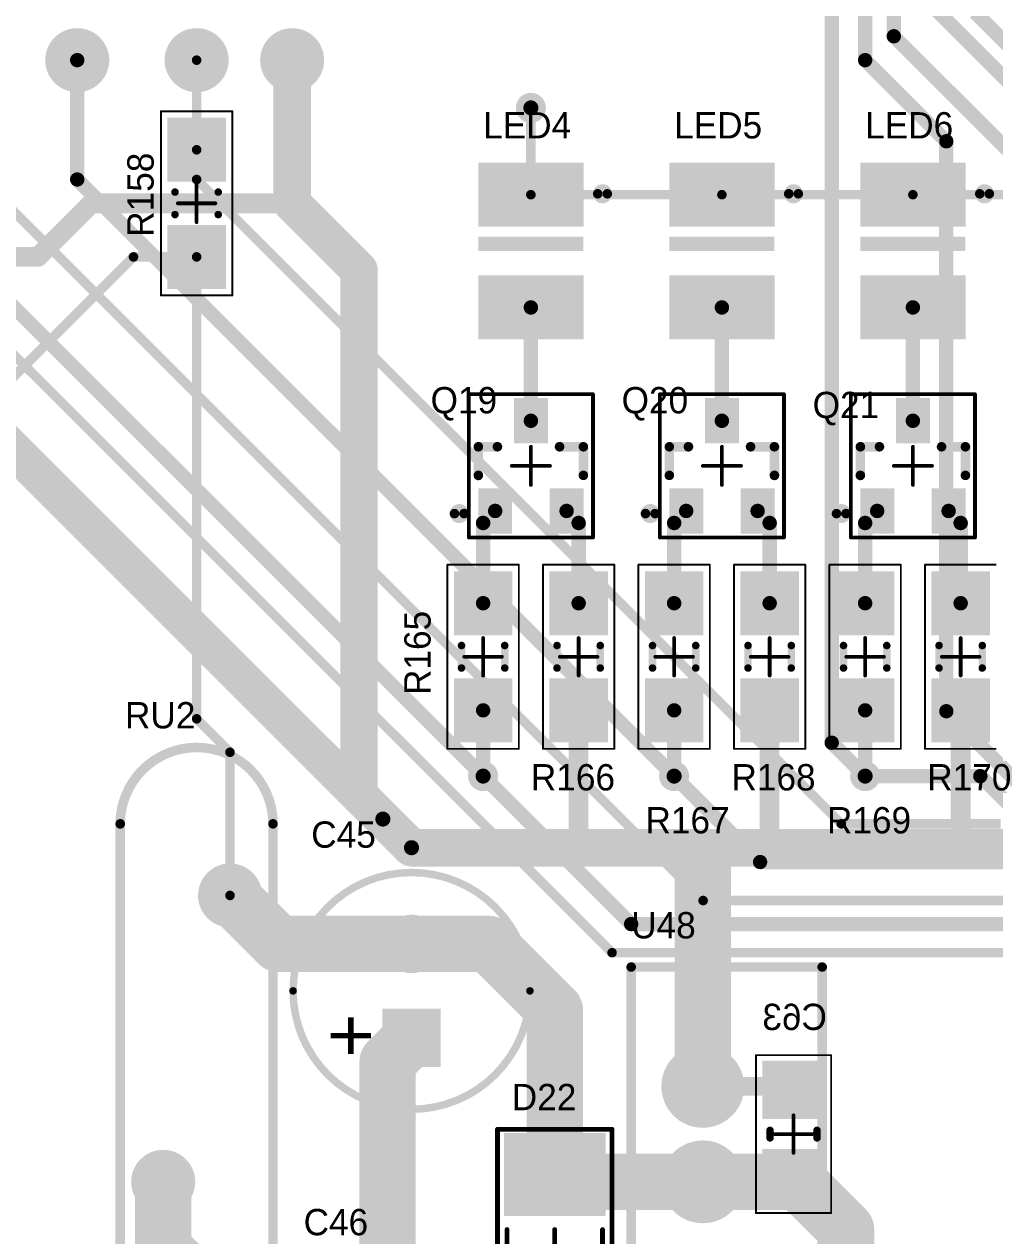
# Model space of a CAD drawing. Header units: millimetres. Extents: x 37 to 246, y 26 to 184.
# Drawn here: x 169.41 to 195.22, y 53.17 to 85.41 of the extents above; entities that cross this region are included whole.
import ezdxf

# ---------------------------------------------------------------- set-up
doc = ezdxf.new("R2010")
doc.units = ezdxf.units.MM
for name, color, linetype in [('BottomLayer', 5, 'Continuous'), ('BottomOverlay', 54, 'Continuous'), ('BottomPaste', 16, 'Continuous'), ('BottomSolder', 6, 'Continuous'), ('Mechanical15', 56, 'Continuous'), ('MultiLayer', 9, 'Continuous'), ('PadHoleLayer', 156, 'Continuous'), ('TopLayer', 1, 'Continuous'), ('TopOverlay', 2, 'Continuous'), ('TopPaste', 8, 'Continuous'), ('TopSolder', 216, 'Continuous'), ('ViaHoleLayer', 16, 'Continuous')]:
    doc.layers.add(name, color=color, linetype=linetype)

msp = doc.modelspace()

# ---------------------------------------------------------------- linework, layer by layer
at = {"layer": 'BottomLayer'}
for points, const_width in [([(192.532, 85.09), (192.532, 108.458)], 0.381), ([(191.77, 84.455), (191.77, 100.965)], 0.381), ([(190.881, 66.294), (190.881, 98.044)], 0.381), ([(193.675, 85.779), (198.12, 81.334)], 0.381), ([(194.691, 85.725), (199.39, 81.026)], 0.381), ([(192.532, 85.09), (196.85, 80.772)], 0.381), ([(170.815, 81.28), (170.815, 84.455)], 0.381), ([(173.99, 81.28), (173.99, 84.455)], 0.254), ([(191.77, 84.455), (193.929, 82.296)], 0.381), ([(167.132, 82.423), (187.461, 62.094)], 0.254), ([(193.929, 67.131), (193.929, 82.296)], 0.381), ([(165.481, 81.534), (181.61, 65.405)], 0.381), ([(170.815, 81.28), (186.69, 65.405)], 0.381), ([(173.99, 81.28), (191.135, 64.135)], 0.254), ([(165.735, 80.01), (185.039, 60.706)], 0.254), ([(165.735, 77.47), (178.943, 64.262)], 1), ([(193.929, 67.131), (196.697, 64.363)], 0.381), ([(190.881, 66.294), (191.77, 65.405)], 0.381), ([(181.61, 65.405), (185.547, 61.468)], 0.381), ([(186.69, 65.405), (188.976, 63.119)], 0.381), ([(191.77, 65.405), (194.833, 65.405)], 0.381), ([(194.833, 65.405), (196.456, 63.782)], 0.381), ([(178.943, 64.262), (179.705, 63.5)], 1), ([(191.135, 64.135), (195.372, 64.135)], 0.254), ([(188.976, 63.119), (195.656, 63.119)], 0.381), ([(187.461, 62.094), (205.562, 62.094)], 0.254), ([(185.547, 61.468), (205.456, 61.468)], 0.381), ([(185.039, 60.706), (205.486, 60.706)], 0.254), ([(187.452, 57.15), (189.77, 57.15)], 0.5), ([(189.77, 57.15), (189.865, 57.055)], 0.5), ([(187.452, 54.61), (189.77, 54.61)], 0.5), ([(189.77, 54.61), (189.865, 54.705)], 0.5)]:
    msp.add_lwpolyline(points, dxfattribs=dict(at, const_width=const_width))
for points, const_width in [([(170.44, 84.455, 1), (171.19, 84.455, 1)], 0.75), ([(173.615, 84.455, 1), (174.365, 84.455, 1)], 0.75), ([(176.155, 84.455, 1), (176.905, 84.455, 1)], 0.75), ([(192.437, 85.09, 1), (192.627, 85.09, 1)], 0.191), ([(192.437, 85.09, 1), (192.627, 85.09, 1)], 0.191), ([(170.72, 84.455, 1), (170.91, 84.455, 1)], 0.191), ([(173.927, 84.455, 1), (174.054, 84.455, 1)], 0.127), ([(191.675, 84.455, 1), (191.865, 84.455, 1)], 0.191), ([(191.675, 84.455, 1), (191.865, 84.455, 1)], 0.191), ([(182.68, 83.185, 1), (183.08, 83.185, 1)], 0.4), ([(193.834, 82.296, 1), (194.024, 82.296, 1)], 0.191), ([(193.834, 82.296, 1), (194.024, 82.296, 1)], 0.191), ([(170.72, 81.28, 1), (170.91, 81.28, 1)], 0.191), ([(170.72, 81.28, 1), (170.91, 81.28, 1)], 0.191), ([(173.927, 81.28, 1), (174.054, 81.28, 1)], 0.127), ([(173.927, 81.28, 1), (174.054, 81.28, 1)], 0.127), ([(193.834, 67.131, 1), (194.024, 67.131, 1)], 0.191), ([(193.834, 67.131, 1), (194.024, 67.131, 1)], 0.191), ([(190.786, 66.294, 1), (190.976, 66.294, 1)], 0.191), ([(190.786, 66.294, 1), (190.976, 66.294, 1)], 0.191), ([(181.41, 65.405, 1), (181.81, 65.405, 1)], 0.4), ([(186.49, 65.405, 1), (186.89, 65.405, 1)], 0.4), ([(191.57, 65.405, 1), (191.97, 65.405, 1)], 0.4), ([(181.515, 65.405, 1), (181.705, 65.405, 1)], 0.191), ([(181.515, 65.405, 1), (181.705, 65.405, 1)], 0.191), ([(186.595, 65.405, 1), (186.785, 65.405, 1)], 0.191), ([(186.595, 65.405, 1), (186.785, 65.405, 1)], 0.191), ([(191.675, 65.405, 1), (191.865, 65.405, 1)], 0.191), ([(191.675, 65.405, 1), (191.865, 65.405, 1)], 0.191), ([(194.738, 65.405, 1), (194.929, 65.405, 1)], 0.191), ([(194.738, 65.405, 1), (194.929, 65.405, 1)], 0.191), ([(178.693, 64.262, 1), (179.193, 64.262, 1)], 0.5), ([(178.693, 64.262, 1), (179.193, 64.262, 1)], 0.5), ([(178.743, 64.262, 1), (179.143, 64.262, 1)], 0.4), ([(191.071, 64.135, 1), (191.198, 64.135, 1)], 0.127), ([(191.071, 64.135, 1), (191.198, 64.135, 1)], 0.127), ([(179.455, 63.5, 1), (179.955, 63.5, 1)], 0.5), ([(179.505, 63.5, 1), (179.905, 63.5, 1)], 0.4), ([(188.881, 63.119, 1), (189.071, 63.119, 1)], 0.191), ([(188.881, 63.119, 1), (189.071, 63.119, 1)], 0.191), ([(174.504, 62.23, 1), (175.254, 62.23, 1)], 0.75), ([(187.398, 62.094, 1), (187.525, 62.094, 1)], 0.127), ([(187.398, 62.094, 1), (187.525, 62.094, 1)], 0.127), ([(179.367, 60.94, 1), (180.043, 60.94, 1)], 0.675), ([(185.452, 61.468, 1), (185.642, 61.468, 1)], 0.191), ([(185.452, 61.468, 1), (185.642, 61.468, 1)], 0.191), ([(184.976, 60.706, 1), (185.102, 60.706, 1)], 0.127), ([(184.976, 60.706, 1), (185.102, 60.706, 1)], 0.127), ([(186.952, 57.15, 1), (187.952, 57.15, 1)], 1), ([(187.327, 57.15, 1), (187.577, 57.15, 1)], 0.25), ([(189.645, 57.15, 1), (189.895, 57.15, 1)], 0.25), ([(189.645, 57.15, 1), (189.895, 57.15, 1)], 0.25), ([(189.74, 57.055, 1), (189.99, 57.055, 1)], 0.25), ([(186.952, 54.61, 1), (187.952, 54.61, 1)], 1), ([(172.726, 54.61, 1), (173.476, 54.61, 1)], 0.75), ([(187.327, 54.61, 1), (187.577, 54.61, 1)], 0.25), ([(189.645, 54.61, 1), (189.895, 54.61, 1)], 0.25), ([(189.645, 54.61, 1), (189.895, 54.61, 1)], 0.25), ([(189.74, 54.705, 1), (189.99, 54.705, 1)], 0.25)]:
    msp.add_lwpolyline(points, format="xyb", close=True, dxfattribs=dict(at, const_width=const_width))
for points in [[(180.38, 57.765), (180.38, 59.115), (179.03, 57.765), (179.03, 59.115)], [(189.14, 56.38), (190.59, 56.38), (189.14, 57.73), (190.59, 57.73)], [(189.14, 54.03), (190.59, 54.03), (189.14, 55.38), (190.59, 55.38)]]:
    msp.add_solid(points, dxfattribs=at)
at = {"layer": 'BottomOverlay', "const_width": 0.2}
for points in [[(189.24, 55.78), (189.24, 55.98)], [(190.49, 55.78), (190.49, 55.98)]]:
    msp.add_lwpolyline(points, dxfattribs=at)
at = {"layer": 'BottomOverlay', "const_width": 0.1}
for points in [[(189.19, 55.98, 1), (189.29, 55.98, 1)], [(189.19, 55.78, 1), (189.29, 55.78, 1)], [(190.44, 55.98, 1), (190.54, 55.98, 1)], [(190.44, 55.78, 1), (190.54, 55.78, 1)]]:
    msp.add_lwpolyline(points, format="xyb", close=True, dxfattribs=at)
at = {"layer": 'BottomPaste'}
for points in [[(189.14, 56.38), (190.59, 56.38), (189.14, 57.73), (190.59, 57.73)], [(189.14, 54.03), (190.59, 54.03), (189.14, 55.38), (190.59, 55.38)]]:
    msp.add_solid(points, dxfattribs=at)
at = {"layer": 'BottomSolder'}
for points, const_width in [([(170.389, 84.455, 1), (171.241, 84.455, 1)], 0.852), ([(173.564, 84.455, 1), (174.416, 84.455, 1)], 0.852), ([(176.104, 84.455, 1), (176.956, 84.455, 1)], 0.852), ([(174.453, 62.23, 1), (175.305, 62.23, 1)], 0.852), ([(179.317, 60.94, 1), (180.093, 60.94, 1)], 0.777), ([(186.901, 57.15, 1), (188.003, 57.15, 1)], 1.102), ([(172.675, 54.61, 1), (173.527, 54.61, 1)], 0.852), ([(186.901, 54.61, 1), (188.003, 54.61, 1)], 1.102)]:
    msp.add_lwpolyline(points, format="xyb", close=True, dxfattribs=dict(at, const_width=const_width))
for points in [[(180.482, 57.663), (180.482, 59.217), (178.928, 57.663), (178.928, 59.217)], [(189.038, 56.278), (190.692, 56.278), (189.038, 57.832), (190.692, 57.832)], [(189.038, 53.928), (190.692, 53.928), (189.038, 55.482), (190.692, 55.482)]]:
    msp.add_solid(points, dxfattribs=at)
at = {"layer": 'Mechanical15'}
for points, const_width in [([(173.04, 83.095), (174.94, 83.095)], 0.05), ([(173.04, 78.195), (173.04, 83.095)], 0.05), ([(174.94, 78.195), (174.94, 83.095)], 0.05), ([(173.99, 80.145), (173.99, 81.145)], 0.1), ([(173.49, 80.645), (174.49, 80.645)], 0.1), ([(173.04, 78.195), (174.94, 78.195)], 0.05), ([(181.229, 75.565), (184.531, 75.565)], 0.1), ([(181.229, 71.755), (181.229, 75.565)], 0.1), ([(184.531, 71.755), (184.531, 75.565)], 0.1), ([(186.309, 75.565), (189.611, 75.565)], 0.1), ([(186.309, 71.755), (186.309, 75.565)], 0.1), ([(189.611, 71.755), (189.611, 75.565)], 0.1), ([(191.389, 75.565), (194.691, 75.565)], 0.1), ([(191.389, 71.755), (191.389, 75.565)], 0.1), ([(194.691, 71.755), (194.691, 75.565)], 0.1), ([(182.88, 73.152), (182.88, 74.168)], 0.1), ([(187.96, 73.152), (187.96, 74.168)], 0.1), ([(193.04, 73.152), (193.04, 74.168)], 0.1), ([(182.372, 73.66), (183.388, 73.66)], 0.1), ([(187.452, 73.66), (188.468, 73.66)], 0.1), ([(192.532, 73.66), (193.548, 73.66)], 0.1), ([(181.229, 71.755), (184.531, 71.755)], 0.1), ([(186.309, 71.755), (189.611, 71.755)], 0.1), ([(191.389, 71.755), (194.691, 71.755)], 0.1), ([(180.66, 66.13), (180.66, 71.03)], 0.05), ([(180.66, 71.03), (182.56, 71.03)], 0.05), ([(182.56, 66.13), (182.56, 71.03)], 0.05), ([(183.2, 66.13), (183.2, 71.03)], 0.05), ([(183.2, 71.03), (185.1, 71.03)], 0.05), ([(185.1, 66.13), (185.1, 71.03)], 0.05), ([(185.74, 66.13), (185.74, 71.03)], 0.05), ([(185.74, 71.03), (187.64, 71.03)], 0.05), ([(187.64, 66.13), (187.64, 71.03)], 0.05), ([(188.28, 66.13), (188.28, 71.03)], 0.05), ([(188.28, 71.03), (190.18, 71.03)], 0.05), ([(190.18, 66.13), (190.18, 71.03)], 0.05), ([(190.82, 66.13), (190.82, 71.03)], 0.05), ([(190.82, 71.03), (192.72, 71.03)], 0.05), ([(192.72, 66.13), (192.72, 71.03)], 0.05), ([(193.36, 66.13), (193.36, 71.03)], 0.05), ([(193.36, 71.03), (195.26, 71.03)], 0.05), ([(181.61, 68.08), (181.61, 69.08)], 0.1), ([(184.15, 68.08), (184.15, 69.08)], 0.1), ([(186.69, 68.08), (186.69, 69.08)], 0.1), ([(189.23, 68.08), (189.23, 69.08)], 0.1), ([(191.77, 68.08), (191.77, 69.08)], 0.1), ([(194.31, 68.08), (194.31, 69.08)], 0.1), ([(181.11, 68.58), (182.11, 68.58)], 0.1), ([(183.65, 68.58), (184.65, 68.58)], 0.1), ([(186.19, 68.58), (187.19, 68.58)], 0.1), ([(188.73, 68.58), (189.73, 68.58)], 0.1), ([(191.27, 68.58), (192.27, 68.58)], 0.1), ([(193.81, 68.58), (194.81, 68.58)], 0.1), ([(180.66, 66.13), (182.56, 66.13)], 0.05), ([(183.2, 66.13), (185.1, 66.13)], 0.05), ([(185.74, 66.13), (187.64, 66.13)], 0.05), ([(188.28, 66.13), (190.18, 66.13)], 0.05), ([(190.82, 66.13), (192.72, 66.13)], 0.05), ([(193.36, 66.13), (195.26, 66.13)], 0.05), ([(188.865, 57.98), (190.865, 57.98)], 0.05), ([(188.865, 53.78), (188.865, 57.98)], 0.05), ([(190.865, 53.78), (190.865, 57.98)], 0.05), ([(189.865, 55.38), (189.865, 56.38)], 0.1), ([(181.991, 56.007), (185.039, 56.007)], 0.127), ([(181.991, 49.403), (181.991, 56.007)], 0.127), ([(185.039, 49.403), (185.039, 56.007)], 0.127), ([(189.365, 55.88), (190.365, 55.88)], 0.1), ([(188.865, 53.78), (190.865, 53.78)], 0.05), ([(183.515, 52.07), (183.515, 53.34)], 0.127)]:
    msp.add_lwpolyline(points, dxfattribs=dict(at, const_width=const_width))
for points, const_width in [([(173.028, 83.095, 1), (173.052, 83.095, 1)], 0.025), ([(173.028, 83.095, 1), (173.052, 83.095, 1)], 0.025), ([(174.928, 83.095, 1), (174.952, 83.095, 1)], 0.025), ([(174.928, 83.095, 1), (174.952, 83.095, 1)], 0.025), ([(173.965, 81.145, 1), (174.015, 81.145, 1)], 0.05), ([(173.465, 80.645, 1), (173.515, 80.645, 1)], 0.05), ([(174.465, 80.645, 1), (174.515, 80.645, 1)], 0.05), ([(173.965, 80.145, 1), (174.015, 80.145, 1)], 0.05), ([(173.028, 78.195, 1), (173.052, 78.195, 1)], 0.025), ([(173.028, 78.195, 1), (173.052, 78.195, 1)], 0.025), ([(174.928, 78.195, 1), (174.952, 78.195, 1)], 0.025), ([(174.928, 78.195, 1), (174.952, 78.195, 1)], 0.025), ([(181.204, 75.565, 1), (181.254, 75.565, 1)], 0.05), ([(181.204, 75.565, 1), (181.254, 75.565, 1)], 0.05), ([(184.506, 75.565, 1), (184.556, 75.565, 1)], 0.05), ([(184.506, 75.565, 1), (184.556, 75.565, 1)], 0.05), ([(186.284, 75.565, 1), (186.334, 75.565, 1)], 0.05), ([(186.284, 75.565, 1), (186.334, 75.565, 1)], 0.05), ([(189.586, 75.565, 1), (189.636, 75.565, 1)], 0.05), ([(189.586, 75.565, 1), (189.636, 75.565, 1)], 0.05), ([(191.364, 75.565, 1), (191.414, 75.565, 1)], 0.05), ([(191.364, 75.565, 1), (191.414, 75.565, 1)], 0.05), ([(194.666, 75.565, 1), (194.716, 75.565, 1)], 0.05), ([(194.666, 75.565, 1), (194.716, 75.565, 1)], 0.05), ([(182.855, 74.168, 1), (182.905, 74.168, 1)], 0.05), ([(187.935, 74.168, 1), (187.985, 74.168, 1)], 0.05), ([(193.015, 74.168, 1), (193.065, 74.168, 1)], 0.05), ([(182.347, 73.66, 1), (182.397, 73.66, 1)], 0.05), ([(183.363, 73.66, 1), (183.413, 73.66, 1)], 0.05), ([(187.427, 73.66, 1), (187.477, 73.66, 1)], 0.05), ([(188.443, 73.66, 1), (188.493, 73.66, 1)], 0.05), ([(192.507, 73.66, 1), (192.557, 73.66, 1)], 0.05), ([(193.523, 73.66, 1), (193.573, 73.66, 1)], 0.05), ([(182.855, 73.152, 1), (182.905, 73.152, 1)], 0.05), ([(187.935, 73.152, 1), (187.985, 73.152, 1)], 0.05), ([(193.015, 73.152, 1), (193.065, 73.152, 1)], 0.05), ([(181.204, 71.755, 1), (181.254, 71.755, 1)], 0.05), ([(181.204, 71.755, 1), (181.254, 71.755, 1)], 0.05), ([(184.506, 71.755, 1), (184.556, 71.755, 1)], 0.05), ([(184.506, 71.755, 1), (184.556, 71.755, 1)], 0.05), ([(186.284, 71.755, 1), (186.334, 71.755, 1)], 0.05), ([(186.284, 71.755, 1), (186.334, 71.755, 1)], 0.05), ([(189.586, 71.755, 1), (189.636, 71.755, 1)], 0.05), ([(189.586, 71.755, 1), (189.636, 71.755, 1)], 0.05), ([(191.364, 71.755, 1), (191.414, 71.755, 1)], 0.05), ([(191.364, 71.755, 1), (191.414, 71.755, 1)], 0.05), ([(194.666, 71.755, 1), (194.716, 71.755, 1)], 0.05), ([(194.666, 71.755, 1), (194.716, 71.755, 1)], 0.05), ([(180.648, 71.03, 1), (180.672, 71.03, 1)], 0.025), ([(180.648, 71.03, 1), (180.672, 71.03, 1)], 0.025), ([(182.548, 71.03, 1), (182.572, 71.03, 1)], 0.025), ([(182.548, 71.03, 1), (182.572, 71.03, 1)], 0.025), ([(183.188, 71.03, 1), (183.212, 71.03, 1)], 0.025), ([(183.188, 71.03, 1), (183.212, 71.03, 1)], 0.025), ([(185.088, 71.03, 1), (185.112, 71.03, 1)], 0.025), ([(185.088, 71.03, 1), (185.112, 71.03, 1)], 0.025), ([(185.728, 71.03, 1), (185.752, 71.03, 1)], 0.025), ([(185.728, 71.03, 1), (185.752, 71.03, 1)], 0.025), ([(187.628, 71.03, 1), (187.652, 71.03, 1)], 0.025), ([(187.628, 71.03, 1), (187.652, 71.03, 1)], 0.025), ([(188.268, 71.03, 1), (188.292, 71.03, 1)], 0.025), ([(188.268, 71.03, 1), (188.292, 71.03, 1)], 0.025), ([(190.168, 71.03, 1), (190.192, 71.03, 1)], 0.025), ([(190.168, 71.03, 1), (190.192, 71.03, 1)], 0.025), ([(190.808, 71.03, 1), (190.832, 71.03, 1)], 0.025), ([(190.808, 71.03, 1), (190.832, 71.03, 1)], 0.025), ([(192.708, 71.03, 1), (192.732, 71.03, 1)], 0.025), ([(192.708, 71.03, 1), (192.732, 71.03, 1)], 0.025), ([(193.348, 71.03, 1), (193.372, 71.03, 1)], 0.025), ([(193.348, 71.03, 1), (193.372, 71.03, 1)], 0.025), ([(181.585, 69.08, 1), (181.635, 69.08, 1)], 0.05), ([(184.125, 69.08, 1), (184.175, 69.08, 1)], 0.05), ([(186.665, 69.08, 1), (186.715, 69.08, 1)], 0.05), ([(189.205, 69.08, 1), (189.255, 69.08, 1)], 0.05), ([(191.745, 69.08, 1), (191.795, 69.08, 1)], 0.05), ([(194.285, 69.08, 1), (194.335, 69.08, 1)], 0.05), ([(181.085, 68.58, 1), (181.135, 68.58, 1)], 0.05), ([(182.085, 68.58, 1), (182.135, 68.58, 1)], 0.05), ([(183.625, 68.58, 1), (183.675, 68.58, 1)], 0.05), ([(184.625, 68.58, 1), (184.675, 68.58, 1)], 0.05), ([(186.165, 68.58, 1), (186.215, 68.58, 1)], 0.05), ([(187.165, 68.58, 1), (187.215, 68.58, 1)], 0.05), ([(188.705, 68.58, 1), (188.755, 68.58, 1)], 0.05), ([(189.705, 68.58, 1), (189.755, 68.58, 1)], 0.05), ([(191.245, 68.58, 1), (191.295, 68.58, 1)], 0.05), ([(192.245, 68.58, 1), (192.295, 68.58, 1)], 0.05), ([(193.785, 68.58, 1), (193.835, 68.58, 1)], 0.05), ([(194.785, 68.58, 1), (194.835, 68.58, 1)], 0.05), ([(181.585, 68.08, 1), (181.635, 68.08, 1)], 0.05), ([(184.125, 68.08, 1), (184.175, 68.08, 1)], 0.05), ([(186.665, 68.08, 1), (186.715, 68.08, 1)], 0.05), ([(189.205, 68.08, 1), (189.255, 68.08, 1)], 0.05), ([(191.745, 68.08, 1), (191.795, 68.08, 1)], 0.05), ([(194.285, 68.08, 1), (194.335, 68.08, 1)], 0.05), ([(180.648, 66.13, 1), (180.672, 66.13, 1)], 0.025), ([(180.648, 66.13, 1), (180.672, 66.13, 1)], 0.025), ([(182.548, 66.13, 1), (182.572, 66.13, 1)], 0.025), ([(182.548, 66.13, 1), (182.572, 66.13, 1)], 0.025), ([(183.188, 66.13, 1), (183.212, 66.13, 1)], 0.025), ([(183.188, 66.13, 1), (183.212, 66.13, 1)], 0.025), ([(185.088, 66.13, 1), (185.112, 66.13, 1)], 0.025), ([(185.088, 66.13, 1), (185.112, 66.13, 1)], 0.025), ([(185.728, 66.13, 1), (185.752, 66.13, 1)], 0.025), ([(185.728, 66.13, 1), (185.752, 66.13, 1)], 0.025), ([(187.628, 66.13, 1), (187.652, 66.13, 1)], 0.025), ([(187.628, 66.13, 1), (187.652, 66.13, 1)], 0.025), ([(188.268, 66.13, 1), (188.292, 66.13, 1)], 0.025), ([(188.268, 66.13, 1), (188.292, 66.13, 1)], 0.025), ([(190.168, 66.13, 1), (190.192, 66.13, 1)], 0.025), ([(190.168, 66.13, 1), (190.192, 66.13, 1)], 0.025), ([(190.808, 66.13, 1), (190.832, 66.13, 1)], 0.025), ([(190.808, 66.13, 1), (190.832, 66.13, 1)], 0.025), ([(192.708, 66.13, 1), (192.732, 66.13, 1)], 0.025), ([(192.708, 66.13, 1), (192.732, 66.13, 1)], 0.025), ([(193.348, 66.13, 1), (193.372, 66.13, 1)], 0.025), ([(193.348, 66.13, 1), (193.372, 66.13, 1)], 0.025), ([(188.853, 57.98, 1), (188.877, 57.98, 1)], 0.025), ([(188.853, 57.98, 1), (188.877, 57.98, 1)], 0.025), ([(190.853, 57.98, 1), (190.877, 57.98, 1)], 0.025), ([(190.853, 57.98, 1), (190.877, 57.98, 1)], 0.025), ([(189.84, 56.38, 1), (189.89, 56.38, 1)], 0.05), ([(181.959, 56.007, 1), (182.023, 56.007, 1)], 0.0635), ([(181.959, 56.007, 1), (182.023, 56.007, 1)], 0.0635), ([(185.007, 56.007, 1), (185.071, 56.007, 1)], 0.0635), ([(185.007, 56.007, 1), (185.071, 56.007, 1)], 0.0635), ([(189.34, 55.88, 1), (189.39, 55.88, 1)], 0.05), ([(190.34, 55.88, 1), (190.39, 55.88, 1)], 0.05), ([(189.84, 55.38, 1), (189.89, 55.38, 1)], 0.05), ([(188.853, 53.78, 1), (188.877, 53.78, 1)], 0.025), ([(188.853, 53.78, 1), (188.877, 53.78, 1)], 0.025), ([(190.853, 53.78, 1), (190.877, 53.78, 1)], 0.025), ([(190.853, 53.78, 1), (190.877, 53.78, 1)], 0.025), ([(183.483, 53.34, 1), (183.547, 53.34, 1)], 0.0635)]:
    msp.add_lwpolyline(points, format="xyb", close=True, dxfattribs=dict(at, const_width=const_width))
at = {"layer": 'MultiLayer', "const_width": 0.4}
for points in [[(182.68, 83.185, 1), (183.08, 83.185, 1)], [(181.41, 65.405, 1), (181.81, 65.405, 1)], [(186.49, 65.405, 1), (186.89, 65.405, 1)], [(191.57, 65.405, 1), (191.97, 65.405, 1)], [(178.743, 64.262, 1), (179.143, 64.262, 1)], [(179.505, 63.5, 1), (179.905, 63.5, 1)]]:
    msp.add_lwpolyline(points, format="xyb", close=True, dxfattribs=at)
at = {"layer": 'PadHoleLayer'}
for points, const_width in [([(170.59, 84.455, 1), (171.04, 84.455, 1)], 0.45), ([(173.765, 84.455, 1), (174.215, 84.455, 1)], 0.45), ([(176.305, 84.455, 1), (176.755, 84.455, 1)], 0.45), ([(174.629, 62.23, 1), (175.129, 62.23, 1)], 0.5), ([(179.48, 60.94, 1), (179.93, 60.94, 1)], 0.45), ([(179.48, 58.44, 1), (179.93, 58.44, 1)], 0.45), ([(187.127, 57.15, 1), (187.777, 57.15, 1)], 0.65), ([(187.127, 54.61, 1), (187.777, 54.61, 1)], 0.65), ([(172.851, 54.61, 1), (173.351, 54.61, 1)], 0.5)]:
    msp.add_lwpolyline(points, format="xyb", close=True, dxfattribs=dict(at, const_width=const_width))
at = {"layer": 'TopLayer'}
for points, const_width in [([(170.44, 84.455, 1), (171.19, 84.455, 1)], 0.75), ([(173.615, 84.455, 1), (174.365, 84.455, 1)], 0.75), ([(176.155, 84.455, 1), (176.905, 84.455, 1)], 0.75), ([(176.28, 84.455, 1), (176.78, 84.455, 1)], 0.5), ([(173.927, 84.455, 1), (174.054, 84.455, 1)], 0.127), ([(182.68, 83.185, 1), (183.08, 83.185, 1)], 0.4), ([(182.816, 83.185, 1), (182.944, 83.185, 1)], 0.127), ([(173.927, 82.07, 1), (174.054, 82.07, 1)], 0.127), ([(176.28, 80.645, 1), (176.78, 80.645, 1)], 0.5), ([(176.28, 80.645, 1), (176.78, 80.645, 1)], 0.5), ([(182.816, 80.875, 1), (182.944, 80.875, 1)], 0.127), ([(182.816, 80.875, 1), (182.944, 80.875, 1)], 0.127), ([(187.897, 80.875, 1), (188.024, 80.875, 1)], 0.127), ([(187.897, 80.875, 1), (188.024, 80.875, 1)], 0.127), ([(192.976, 80.875, 1), (193.103, 80.875, 1)], 0.127), ([(192.976, 80.875, 1), (193.103, 80.875, 1)], 0.127), ([(171.065, 80.645, 1), (171.327, 80.645, 1)], 0.262), ([(171.065, 80.645, 1), (171.327, 80.645, 1)], 0.262), ([(176.399, 80.645, 1), (176.661, 80.645, 1)], 0.262), ([(169.64, 79.22, 1), (169.902, 79.22, 1)], 0.262), ([(169.64, 79.22, 1), (169.902, 79.22, 1)], 0.262), ([(172.247, 79.22, 1), (172.374, 79.22, 1)], 0.127), ([(172.247, 79.22, 1), (172.374, 79.22, 1)], 0.127), ([(173.927, 79.22, 1), (174.054, 79.22, 1)], 0.127), ([(173.927, 79.22, 1), (174.054, 79.22, 1)], 0.127), ([(178.058, 78.867, 1), (178.558, 78.867, 1)], 0.5), ([(178.058, 78.867, 1), (178.558, 78.867, 1)], 0.5), ([(182.784, 77.875, 1), (182.976, 77.875, 1)], 0.192), ([(187.864, 77.875, 1), (188.056, 77.875, 1)], 0.192), ([(192.944, 77.875, 1), (193.136, 77.875, 1)], 0.192), ([(182.784, 74.86, 1), (182.976, 74.86, 1)], 0.192), ([(187.864, 74.86, 1), (188.056, 74.86, 1)], 0.192), ([(192.944, 74.86, 1), (193.136, 74.86, 1)], 0.192), ([(181.834, 72.46, 1), (182.026, 72.46, 1)], 0.192), ([(183.734, 72.46, 1), (183.926, 72.46, 1)], 0.192), ([(186.914, 72.46, 1), (187.106, 72.46, 1)], 0.192), ([(188.814, 72.46, 1), (189.006, 72.46, 1)], 0.192), ([(191.994, 72.46, 1), (192.186, 72.46, 1)], 0.192), ([(193.894, 72.46, 1), (194.086, 72.46, 1)], 0.192), ([(181.514, 72.14, 1), (181.706, 72.14, 1)], 0.192), ([(181.514, 72.14, 1), (181.706, 72.14, 1)], 0.192), ([(184.054, 72.14, 1), (184.246, 72.14, 1)], 0.192), ([(184.054, 72.14, 1), (184.246, 72.14, 1)], 0.192), ([(186.594, 72.14, 1), (186.786, 72.14, 1)], 0.192), ([(186.594, 72.14, 1), (186.786, 72.14, 1)], 0.192), ([(189.134, 72.14, 1), (189.326, 72.14, 1)], 0.192), ([(189.134, 72.14, 1), (189.326, 72.14, 1)], 0.192), ([(191.674, 72.14, 1), (191.866, 72.14, 1)], 0.192), ([(191.674, 72.14, 1), (191.866, 72.14, 1)], 0.192), ([(194.214, 72.14, 1), (194.406, 72.14, 1)], 0.192), ([(194.214, 72.14, 1), (194.406, 72.14, 1)], 0.192), ([(181.514, 70.005, 1), (181.706, 70.005, 1)], 0.192), ([(184.054, 70.005, 1), (184.246, 70.005, 1)], 0.192), ([(186.594, 70.005, 1), (186.786, 70.005, 1)], 0.192), ([(189.134, 70.005, 1), (189.326, 70.005, 1)], 0.192), ([(191.674, 70.005, 1), (191.866, 70.005, 1)], 0.192), ([(194.214, 70.005, 1), (194.406, 70.005, 1)], 0.192), ([(184.019, 67.155, 1), (184.281, 67.155, 1)], 0.262), ([(189.099, 67.155, 1), (189.361, 67.155, 1)], 0.262), ([(194.179, 67.155, 1), (194.441, 67.155, 1)], 0.262), ([(173.927, 66.929, 1), (174.054, 66.929, 1)], 0.127), ([(173.927, 66.929, 1), (174.054, 66.929, 1)], 0.127), ([(181.515, 67.155, 1), (181.705, 67.155, 1)], 0.191), ([(186.595, 67.155, 1), (186.785, 67.155, 1)], 0.191), ([(191.675, 67.155, 1), (191.865, 67.155, 1)], 0.191), ([(174.815, 66.04, 1), (174.942, 66.04, 1)], 0.127), ([(174.815, 66.04, 1), (174.942, 66.04, 1)], 0.127), ([(181.41, 65.405, 1), (181.81, 65.405, 1)], 0.4), ([(186.49, 65.405, 1), (186.89, 65.405, 1)], 0.4), ([(191.57, 65.405, 1), (191.97, 65.405, 1)], 0.4), ([(181.515, 65.405, 1), (181.705, 65.405, 1)], 0.191), ([(186.595, 65.405, 1), (186.785, 65.405, 1)], 0.191), ([(191.675, 65.405, 1), (191.865, 65.405, 1)], 0.191), ([(178.058, 64.897, 1), (178.558, 64.897, 1)], 0.5), ([(178.058, 64.897, 1), (178.558, 64.897, 1)], 0.5), ([(178.693, 64.262, 1), (179.193, 64.262, 1)], 0.5), ([(178.693, 64.262, 1), (179.193, 64.262, 1)], 0.5), ([(178.743, 64.262, 1), (179.143, 64.262, 1)], 0.4), ([(179.455, 63.5, 1), (179.955, 63.5, 1)], 0.5), ([(179.455, 63.5, 1), (179.955, 63.5, 1)], 0.5), ([(179.505, 63.5, 1), (179.905, 63.5, 1)], 0.4), ([(183.9, 63.5, 1), (184.4, 63.5, 1)], 0.5), ([(183.9, 63.5, 1), (184.4, 63.5, 1)], 0.5), ([(188.98, 63.5, 1), (189.48, 63.5, 1)], 0.5), ([(188.98, 63.5, 1), (189.48, 63.5, 1)], 0.5), ([(194.06, 63.5, 1), (194.56, 63.5, 1)], 0.5), ([(194.06, 63.5, 1), (194.56, 63.5, 1)], 0.5), ([(184.019, 63.5, 1), (184.281, 63.5, 1)], 0.262), ([(187.077, 62.992, 1), (187.827, 62.992, 1)], 0.75), ([(189.099, 63.5, 1), (189.361, 63.5, 1)], 0.262), ([(194.179, 63.5, 1), (194.441, 63.5, 1)], 0.262), ([(174.504, 62.23, 1), (175.254, 62.23, 1)], 0.75), ([(174.504, 62.23, 1), (175.254, 62.23, 1)], 0.75), ([(174.815, 62.23, 1), (174.942, 62.23, 1)], 0.127), ([(175.794, 60.94, 1), (176.544, 60.94, 1)], 0.75), ([(175.794, 60.94, 1), (176.544, 60.94, 1)], 0.75), ([(179.33, 60.94, 1), (180.08, 60.94, 1)], 0.75), ([(179.33, 60.94, 1), (180.08, 60.94, 1)], 0.75), ([(179.367, 60.94, 1), (180.043, 60.94, 1)], 0.675), ([(181.382, 60.94, 1), (182.132, 60.94, 1)], 0.75), ([(181.382, 60.94, 1), (182.132, 60.94, 1)], 0.75), ([(183.14, 59.182, 1), (183.89, 59.182, 1)], 0.75), ([(183.14, 59.182, 1), (183.89, 59.182, 1)], 0.75), ([(179.33, 58.44, 1), (180.08, 58.44, 1)], 0.75), ([(178.695, 57.805, 1), (179.445, 57.805, 1)], 0.75), ([(178.695, 57.805, 1), (179.445, 57.805, 1)], 0.75), ([(186.952, 57.15, 1), (187.952, 57.15, 1)], 1), ([(187.077, 57.15, 1), (187.827, 57.15, 1)], 0.75), ([(183.14, 54.805, 1), (183.89, 54.805, 1)], 0.75), ([(183.14, 54.805, 1), (183.89, 54.805, 1)], 0.75), ([(186.952, 54.61, 1), (187.952, 54.61, 1)], 1), ([(172.726, 54.61, 1), (173.476, 54.61, 1)], 0.75), ([(172.726, 54.61, 1), (173.476, 54.61, 1)], 0.75), ([(183.335, 54.61, 1), (184.085, 54.61, 1)], 0.75), ([(183.335, 54.61, 1), (184.085, 54.61, 1)], 0.75), ([(187.077, 54.61, 1), (187.827, 54.61, 1)], 0.75), ([(187.077, 54.61, 1), (187.827, 54.61, 1)], 0.75), ([(189.617, 54.61, 1), (190.367, 54.61, 1)], 0.75), ([(189.617, 54.61, 1), (190.367, 54.61, 1)], 0.75), ([(190.887, 53.34, 1), (191.637, 53.34, 1)], 0.75), ([(190.887, 53.34, 1), (191.637, 53.34, 1)], 0.75), ([(172.726, 52.847, 1), (173.476, 52.847, 1)], 0.75), ([(172.726, 52.847, 1), (173.476, 52.847, 1)], 0.75)]:
    msp.add_lwpolyline(points, format="xyb", close=True, dxfattribs=dict(at, const_width=const_width))
for points, const_width in [([(176.53, 80.645), (176.53, 84.455)], 1), ([(173.99, 82.07), (173.99, 84.455)], 0.254), ([(182.88, 80.875), (182.88, 83.185)], 0.254), ([(176.53, 80.645), (178.308, 78.867)], 1), ([(182.88, 80.875), (187.96, 80.875)], 0.254), ([(187.96, 80.875), (193.04, 80.875)], 0.254), ([(193.04, 80.875), (198.12, 80.875)], 0.254), ([(169.771, 79.22), (171.196, 80.645)], 0.524), ([(171.196, 80.645), (176.53, 80.645)], 0.524), ([(168.275, 79.22), (169.771, 79.22)], 0.524), ([(168.402, 75.311), (172.311, 79.22)], 0.254), ([(172.311, 79.22), (173.99, 79.22)], 0.254), ([(173.99, 66.929), (173.99, 79.22)], 0.254), ([(178.308, 64.897), (178.308, 78.867)], 1), ([(182.88, 74.86), (182.88, 77.875)], 0.384), ([(187.96, 74.86), (187.96, 77.875)], 0.384), ([(193.04, 74.86), (193.04, 77.875)], 0.384), ([(181.61, 72.14), (181.93, 72.46)], 0.384), ([(183.83, 72.46), (184.15, 72.14)], 0.384), ([(186.69, 72.14), (187.01, 72.46)], 0.384), ([(188.91, 72.46), (189.23, 72.14)], 0.384), ([(191.77, 72.14), (192.09, 72.46)], 0.384), ([(193.99, 72.46), (194.31, 72.14)], 0.384), ([(181.61, 70.005), (181.61, 72.14)], 0.384), ([(184.15, 70.005), (184.15, 72.14)], 0.384), ([(186.69, 70.005), (186.69, 72.14)], 0.384), ([(189.23, 70.005), (189.23, 72.14)], 0.384), ([(191.77, 70.005), (191.77, 72.14)], 0.384), ([(194.31, 70.005), (194.31, 72.14)], 0.384), ([(184.15, 63.5), (184.15, 67.155)], 0.524), ([(189.23, 63.5), (189.23, 67.155)], 0.524), ([(194.31, 63.5), (194.31, 67.155)], 0.524), ([(173.99, 66.929), (174.879, 66.04)], 0.254), ([(181.61, 65.405), (181.61, 67.155)], 0.381), ([(186.69, 65.405), (186.69, 67.155)], 0.381), ([(191.77, 65.405), (191.77, 67.155)], 0.381), ([(174.879, 62.23), (174.879, 66.04)], 0.254), ([(178.308, 64.897), (178.943, 64.262)], 1), ([(178.943, 64.262), (179.705, 63.5)], 1), ([(179.705, 63.5), (184.15, 63.5)], 1), ([(184.15, 63.5), (189.23, 63.5)], 1), ([(189.23, 63.5), (194.31, 63.5)], 1), ([(194.31, 63.5), (198.501, 63.5)], 1), ([(187.452, 57.15), (187.452, 62.992)], 1.5), ([(174.879, 62.23), (176.169, 60.94)], 1.5), ([(176.169, 60.94), (179.705, 60.94)], 1.5), ([(179.705, 60.94), (181.757, 60.94)], 1.5), ([(181.757, 60.94), (183.515, 59.182)], 1.5), ([(183.515, 54.805), (183.515, 59.182)], 1.5), ([(179.07, 57.805), (179.705, 58.44)], 1.5), ([(179.07, 51.125), (179.07, 57.805)], 1.5), ([(183.515, 54.805), (183.71, 54.61)], 1.5), ([(173.101, 52.847), (173.101, 54.61)], 1.5), ([(183.71, 54.61), (187.452, 54.61)], 1.5), ([(187.452, 54.61), (189.992, 54.61)], 1.5), ([(189.992, 54.61), (191.262, 53.34)], 1.5), ([(191.262, 45.085), (191.262, 53.34)], 1.5), ([(173.101, 52.847), (174.823, 51.125)], 1.5)]:
    msp.add_lwpolyline(points, dxfattribs=dict(at, const_width=const_width))
for points in [[(174.665, 82.82), (173.315, 82.82), (174.665, 81.32), (173.315, 81.32)], [(181.58, 81.625), (181.58, 80.125), (184.18, 81.625), (184.18, 80.125)], [(186.66, 81.625), (186.66, 80.125), (189.26, 81.625), (189.26, 80.125)], [(191.74, 81.625), (191.74, 80.125), (194.34, 81.625), (194.34, 80.125)], [(174.665, 79.97), (173.315, 79.97), (174.665, 78.47), (173.315, 78.47)], [(181.58, 78.625), (181.58, 77.125), (184.18, 78.625), (184.18, 77.125)], [(186.66, 78.625), (186.66, 77.125), (189.26, 78.625), (189.26, 77.125)], [(191.74, 78.625), (191.74, 77.125), (194.34, 78.625), (194.34, 77.125)], [(183.23, 74.36), (183.23, 75.36), (182.53, 74.36), (182.53, 75.36)], [(188.31, 74.36), (188.31, 75.36), (187.61, 74.36), (187.61, 75.36)], [(193.39, 74.36), (193.39, 75.36), (192.69, 74.36), (192.69, 75.36)], [(182.28, 71.96), (182.28, 72.96), (181.58, 71.96), (181.58, 72.96)], [(184.18, 71.96), (184.18, 72.96), (183.48, 71.96), (183.48, 72.96)], [(187.36, 71.96), (187.36, 72.96), (186.66, 71.96), (186.66, 72.96)], [(189.26, 71.96), (189.26, 72.96), (188.56, 71.96), (188.56, 72.96)], [(192.44, 71.96), (192.44, 72.96), (191.74, 71.96), (191.74, 72.96)], [(194.34, 71.96), (194.34, 72.96), (193.64, 71.96), (193.64, 72.96)], [(182.285, 70.755), (180.935, 70.755), (182.285, 69.255), (180.935, 69.255)], [(183.475, 69.255), (184.825, 69.255), (183.475, 70.755), (184.825, 70.755)], [(187.365, 70.755), (186.015, 70.755), (187.365, 69.255), (186.015, 69.255)], [(188.555, 69.255), (189.905, 69.255), (188.555, 70.755), (189.905, 70.755)], [(192.445, 70.755), (191.095, 70.755), (192.445, 69.255), (191.095, 69.255)], [(193.635, 69.255), (194.985, 69.255), (193.635, 70.755), (194.985, 70.755)], [(182.285, 67.905), (180.935, 67.905), (182.285, 66.405), (180.935, 66.405)], [(183.475, 66.405), (184.825, 66.405), (183.475, 67.905), (184.825, 67.905)], [(187.365, 67.905), (186.015, 67.905), (187.365, 66.405), (186.015, 66.405)], [(188.555, 66.405), (189.905, 66.405), (188.555, 67.905), (189.905, 67.905)], [(192.445, 67.905), (191.095, 67.905), (192.445, 66.405), (191.095, 66.405)], [(193.635, 66.405), (194.985, 66.405), (193.635, 67.905), (194.985, 67.905)], [(180.38, 57.765), (180.38, 59.115), (179.03, 57.765), (179.03, 59.115)], [(184.765, 53.805), (184.765, 55.805), (182.265, 53.805), (182.265, 55.805)]]:
    msp.add_solid(points, dxfattribs=at)
at = {"layer": 'TopOverlay'}
for points, const_width in [([(173.415, 80.345), (173.415, 80.945)], 0.2), ([(174.565, 80.345), (174.565, 80.945)], 0.2), ([(181.483, 74.168), (181.991, 74.168)], 0.254), ([(181.483, 73.406), (181.483, 74.168)], 0.254), ([(183.642, 74.168), (184.277, 74.168)], 0.254), ([(184.277, 73.406), (184.277, 74.168)], 0.254), ([(186.563, 74.168), (187.071, 74.168)], 0.254), ([(186.563, 73.406), (186.563, 74.168)], 0.254), ([(188.722, 74.168), (189.357, 74.168)], 0.254), ([(189.357, 73.406), (189.357, 74.168)], 0.254), ([(191.643, 74.168), (192.151, 74.168)], 0.254), ([(191.643, 73.406), (191.643, 74.168)], 0.254), ([(193.802, 74.168), (194.437, 74.168)], 0.254), ([(194.437, 73.406), (194.437, 74.168)], 0.254), ([(181.035, 68.28), (181.035, 68.88)], 0.2), ([(182.185, 68.28), (182.185, 68.88)], 0.2), ([(183.575, 68.28), (183.575, 68.88)], 0.2), ([(184.725, 68.28), (184.725, 68.88)], 0.2), ([(186.115, 68.28), (186.115, 68.88)], 0.2), ([(187.265, 68.28), (187.265, 68.88)], 0.2), ([(188.655, 68.28), (188.655, 68.88)], 0.2), ([(189.805, 68.28), (189.805, 68.88)], 0.2), ([(191.195, 68.28), (191.195, 68.88)], 0.2), ([(192.345, 68.28), (192.345, 68.88)], 0.2), ([(193.735, 68.28), (193.735, 68.88)], 0.2), ([(194.885, 68.28), (194.885, 68.88)], 0.2), ([(171.958, 52.705), (171.958, 64.135)], 0.254), ([(176.022, 52.705), (176.022, 64.135)], 0.254), ([(185.547, 60.325), (190.627, 60.325)], 0.254), ([(185.547, 48.895), (185.547, 60.325)], 0.254), ([(190.627, 48.895), (190.627, 60.325)], 0.254), ([(182.245, 52.07), (182.245, 53.34)], 0.127), ([(184.785, 52.07), (184.785, 53.34)], 0.127)]:
    msp.add_lwpolyline(points, dxfattribs=dict(at, const_width=const_width))
for points, const_width in [([(173.365, 80.945, 1), (173.465, 80.945, 1)], 0.1), ([(174.515, 80.945, 1), (174.615, 80.945, 1)], 0.1), ([(184.912, 80.899, 1), (184.658, 80.899, 1)], 0.254), ([(184.595, 80.899, 1), (184.721, 80.899, 1)], 0.127), ([(184.849, 80.899, 1), (184.976, 80.899, 1)], 0.127), ([(189.992, 80.899, 1), (189.738, 80.899, 1)], 0.254), ([(189.674, 80.899, 1), (189.802, 80.899, 1)], 0.127), ([(189.929, 80.899, 1), (190.055, 80.899, 1)], 0.127), ([(195.072, 80.899, 1), (194.818, 80.899, 1)], 0.254), ([(194.755, 80.899, 1), (194.881, 80.899, 1)], 0.127), ([(195.008, 80.899, 1), (195.136, 80.899, 1)], 0.127), ([(173.365, 80.345, 1), (173.465, 80.345, 1)], 0.1), ([(174.515, 80.345, 1), (174.615, 80.345, 1)], 0.1), ([(181.419, 74.168, 1), (181.547, 74.168, 1)], 0.127), ([(181.419, 74.168, 1), (181.547, 74.168, 1)], 0.127), ([(181.928, 74.168, 1), (182.054, 74.168, 1)], 0.127), ([(183.578, 74.168, 1), (183.706, 74.168, 1)], 0.127), ([(184.214, 74.168, 1), (184.34, 74.168, 1)], 0.127), ([(184.214, 74.168, 1), (184.34, 74.168, 1)], 0.127), ([(186.5, 74.168, 1), (186.626, 74.168, 1)], 0.127), ([(186.5, 74.168, 1), (186.626, 74.168, 1)], 0.127), ([(187.007, 74.168, 1), (187.135, 74.168, 1)], 0.127), ([(188.659, 74.168, 1), (188.786, 74.168, 1)], 0.127), ([(189.293, 74.168, 1), (189.421, 74.168, 1)], 0.127), ([(189.293, 74.168, 1), (189.421, 74.168, 1)], 0.127), ([(191.579, 74.168, 1), (191.707, 74.168, 1)], 0.127), ([(191.579, 74.168, 1), (191.707, 74.168, 1)], 0.127), ([(192.088, 74.168, 1), (192.214, 74.168, 1)], 0.127), ([(193.738, 74.168, 1), (193.865, 74.168, 1)], 0.127), ([(194.374, 74.168, 1), (194.5, 74.168, 1)], 0.127), ([(194.374, 74.168, 1), (194.5, 74.168, 1)], 0.127), ([(181.419, 73.406, 1), (181.547, 73.406, 1)], 0.127), ([(184.214, 73.406, 1), (184.34, 73.406, 1)], 0.127), ([(186.5, 73.406, 1), (186.626, 73.406, 1)], 0.127), ([(189.293, 73.406, 1), (189.421, 73.406, 1)], 0.127), ([(191.579, 73.406, 1), (191.707, 73.406, 1)], 0.127), ([(194.374, 73.406, 1), (194.5, 73.406, 1)], 0.127), ([(181.102, 72.39, 1), (180.848, 72.39, 1)], 0.254), ([(186.182, 72.39, 1), (185.928, 72.39, 1)], 0.254), ([(191.262, 72.39, 1), (191.008, 72.39, 1)], 0.254), ([(180.785, 72.39, 1), (180.911, 72.39, 1)], 0.127), ([(181.038, 72.39, 1), (181.166, 72.39, 1)], 0.127), ([(185.864, 72.39, 1), (185.992, 72.39, 1)], 0.127), ([(186.119, 72.39, 1), (186.245, 72.39, 1)], 0.127), ([(190.945, 72.39, 1), (191.071, 72.39, 1)], 0.127), ([(191.198, 72.39, 1), (191.326, 72.39, 1)], 0.127), ([(180.985, 68.88, 1), (181.085, 68.88, 1)], 0.1), ([(182.135, 68.88, 1), (182.235, 68.88, 1)], 0.1), ([(183.525, 68.88, 1), (183.625, 68.88, 1)], 0.1), ([(184.675, 68.88, 1), (184.775, 68.88, 1)], 0.1), ([(186.065, 68.88, 1), (186.165, 68.88, 1)], 0.1), ([(187.215, 68.88, 1), (187.315, 68.88, 1)], 0.1), ([(188.605, 68.88, 1), (188.705, 68.88, 1)], 0.1), ([(189.755, 68.88, 1), (189.855, 68.88, 1)], 0.1), ([(191.145, 68.88, 1), (191.245, 68.88, 1)], 0.1), ([(192.295, 68.88, 1), (192.395, 68.88, 1)], 0.1), ([(193.685, 68.88, 1), (193.785, 68.88, 1)], 0.1), ([(194.835, 68.88, 1), (194.935, 68.88, 1)], 0.1), ([(180.985, 68.28, 1), (181.085, 68.28, 1)], 0.1), ([(182.135, 68.28, 1), (182.235, 68.28, 1)], 0.1), ([(183.525, 68.28, 1), (183.625, 68.28, 1)], 0.1), ([(184.675, 68.28, 1), (184.775, 68.28, 1)], 0.1), ([(186.065, 68.28, 1), (186.165, 68.28, 1)], 0.1), ([(187.215, 68.28, 1), (187.315, 68.28, 1)], 0.1), ([(188.605, 68.28, 1), (188.705, 68.28, 1)], 0.1), ([(189.755, 68.28, 1), (189.855, 68.28, 1)], 0.1), ([(191.145, 68.28, 1), (191.245, 68.28, 1)], 0.1), ([(192.295, 68.28, 1), (192.395, 68.28, 1)], 0.1), ([(193.685, 68.28, 1), (193.785, 68.28, 1)], 0.1), ([(194.835, 68.28, 1), (194.935, 68.28, 1)], 0.1), ([(171.894, 64.135, 1), (172.022, 64.135, 1)], 0.127), ([(171.894, 64.135, 1), (172.022, 64.135, 1)], 0.127), ([(175.958, 64.135, 1), (176.085, 64.135, 1)], 0.127), ([(175.958, 64.135, 1), (176.085, 64.135, 1)], 0.127), ([(182.855, 59.69, 1), (176.555, 59.69, 1)], 0.2), ([(185.483, 60.325, 1), (185.611, 60.325, 1)], 0.127), ([(185.483, 60.325, 1), (185.611, 60.325, 1)], 0.127), ([(190.564, 60.325, 1), (190.69, 60.325, 1)], 0.127), ([(190.564, 60.325, 1), (190.69, 60.325, 1)], 0.127), ([(176.505, 59.69, 1), (176.605, 59.69, 1)], 0.1), ([(182.805, 59.69, 1), (182.905, 59.69, 1)], 0.1), ([(182.213, 53.34, 1), (182.277, 53.34, 1)], 0.0635), ([(184.753, 53.34, 1), (184.817, 53.34, 1)], 0.0635)]:
    msp.add_lwpolyline(points, format="xyb", close=True, dxfattribs=dict(at, const_width=const_width))
at = {"layer": 'TopOverlay', "const_width": 0.254}
msp.add_lwpolyline([(171.958, 64.135, -1), (176.022, 64.135)], format="xyb", dxfattribs=at)
at = {"layer": 'TopOverlay'}
for points in [[(181.483, 79.756), (181.483, 79.375), (184.277, 79.756), (184.277, 79.375)], [(186.563, 79.758), (186.563, 79.377), (189.357, 79.758), (189.357, 79.377)], [(191.643, 79.756), (191.643, 79.375), (194.437, 79.756), (194.437, 79.375)]]:
    msp.add_solid(points, dxfattribs=at)
at = {"layer": 'TopPaste'}
for points in [[(174.665, 82.82), (173.315, 82.82), (174.665, 81.32), (173.315, 81.32)], [(181.58, 81.625), (181.58, 80.125), (184.18, 81.625), (184.18, 80.125)], [(186.66, 81.625), (186.66, 80.125), (189.26, 81.625), (189.26, 80.125)], [(191.74, 81.625), (191.74, 80.125), (194.34, 81.625), (194.34, 80.125)], [(174.665, 79.97), (173.315, 79.97), (174.665, 78.47), (173.315, 78.47)], [(181.58, 78.625), (181.58, 77.125), (184.18, 78.625), (184.18, 77.125)], [(186.66, 78.625), (186.66, 77.125), (189.26, 78.625), (189.26, 77.125)], [(191.74, 78.625), (191.74, 77.125), (194.34, 78.625), (194.34, 77.125)], [(183.23, 74.36), (183.23, 75.36), (182.53, 74.36), (182.53, 75.36)], [(188.31, 74.36), (188.31, 75.36), (187.61, 74.36), (187.61, 75.36)], [(193.39, 74.36), (193.39, 75.36), (192.69, 74.36), (192.69, 75.36)], [(182.28, 71.96), (182.28, 72.96), (181.58, 71.96), (181.58, 72.96)], [(184.18, 71.96), (184.18, 72.96), (183.48, 71.96), (183.48, 72.96)], [(187.36, 71.96), (187.36, 72.96), (186.66, 71.96), (186.66, 72.96)], [(189.26, 71.96), (189.26, 72.96), (188.56, 71.96), (188.56, 72.96)], [(192.44, 71.96), (192.44, 72.96), (191.74, 71.96), (191.74, 72.96)], [(194.34, 71.96), (194.34, 72.96), (193.64, 71.96), (193.64, 72.96)], [(182.285, 70.755), (180.935, 70.755), (182.285, 69.255), (180.935, 69.255)], [(183.475, 69.255), (184.825, 69.255), (183.475, 70.755), (184.825, 70.755)], [(187.365, 70.755), (186.015, 70.755), (187.365, 69.255), (186.015, 69.255)], [(188.555, 69.255), (189.905, 69.255), (188.555, 70.755), (189.905, 70.755)], [(192.445, 70.755), (191.095, 70.755), (192.445, 69.255), (191.095, 69.255)], [(193.635, 69.255), (194.985, 69.255), (193.635, 70.755), (194.985, 70.755)], [(182.285, 67.905), (180.935, 67.905), (182.285, 66.405), (180.935, 66.405)], [(183.475, 66.405), (184.825, 66.405), (183.475, 67.905), (184.825, 67.905)], [(187.365, 67.905), (186.015, 67.905), (187.365, 66.405), (186.015, 66.405)], [(188.555, 66.405), (189.905, 66.405), (188.555, 67.905), (189.905, 67.905)], [(192.445, 67.905), (191.095, 67.905), (192.445, 66.405), (191.095, 66.405)], [(193.635, 66.405), (194.985, 66.405), (193.635, 67.905), (194.985, 67.905)], [(184.765, 53.805), (184.765, 55.805), (182.265, 53.805), (182.265, 55.805)]]:
    msp.add_solid(points, dxfattribs=at)
at = {"layer": 'TopSolder'}
for points, const_width in [([(170.389, 84.455, 1), (171.241, 84.455, 1)], 0.852), ([(173.564, 84.455, 1), (174.416, 84.455, 1)], 0.852), ([(176.104, 84.455, 1), (176.956, 84.455, 1)], 0.852), ([(174.453, 62.23, 1), (175.305, 62.23, 1)], 0.852), ([(179.317, 60.94, 1), (180.093, 60.94, 1)], 0.777), ([(186.901, 57.15, 1), (188.003, 57.15, 1)], 1.102), ([(172.675, 54.61, 1), (173.527, 54.61, 1)], 0.852), ([(186.901, 54.61, 1), (188.003, 54.61, 1)], 1.102)]:
    msp.add_lwpolyline(points, format="xyb", close=True, dxfattribs=dict(at, const_width=const_width))
for points in [[(174.767, 82.922), (173.213, 82.922), (174.767, 81.218), (173.213, 81.218)], [(181.478, 81.727), (181.478, 80.023), (184.282, 81.727), (184.282, 80.023)], [(186.558, 81.727), (186.558, 80.023), (189.362, 81.727), (189.362, 80.023)], [(191.638, 81.727), (191.638, 80.023), (194.442, 81.727), (194.442, 80.023)], [(174.767, 80.072), (173.213, 80.072), (174.767, 78.368), (173.213, 78.368)], [(181.478, 78.727), (181.478, 77.023), (184.282, 78.727), (184.282, 77.023)], [(186.558, 78.727), (186.558, 77.023), (189.362, 78.727), (189.362, 77.023)], [(191.638, 78.727), (191.638, 77.023), (194.442, 78.727), (194.442, 77.023)], [(183.332, 74.258), (183.332, 75.462), (182.428, 74.258), (182.428, 75.462)], [(188.412, 74.258), (188.412, 75.462), (187.508, 74.258), (187.508, 75.462)], [(193.492, 74.258), (193.492, 75.462), (192.588, 74.258), (192.588, 75.462)], [(182.382, 71.858), (182.382, 73.062), (181.478, 71.858), (181.478, 73.062)], [(184.282, 71.858), (184.282, 73.062), (183.378, 71.858), (183.378, 73.062)], [(187.462, 71.858), (187.462, 73.062), (186.558, 71.858), (186.558, 73.062)], [(189.362, 71.858), (189.362, 73.062), (188.458, 71.858), (188.458, 73.062)], [(192.542, 71.858), (192.542, 73.062), (191.638, 71.858), (191.638, 73.062)], [(194.442, 71.858), (194.442, 73.062), (193.538, 71.858), (193.538, 73.062)], [(182.387, 70.857), (180.833, 70.857), (182.387, 69.153), (180.833, 69.153)], [(183.373, 69.153), (184.927, 69.153), (183.373, 70.857), (184.927, 70.857)], [(187.467, 70.857), (185.913, 70.857), (187.467, 69.153), (185.913, 69.153)], [(188.453, 69.153), (190.007, 69.153), (188.453, 70.857), (190.007, 70.857)], [(192.547, 70.857), (190.993, 70.857), (192.547, 69.153), (190.993, 69.153)], [(193.533, 69.153), (195.087, 69.153), (193.533, 70.857), (195.087, 70.857)], [(182.387, 68.007), (180.833, 68.007), (182.387, 66.303), (180.833, 66.303)], [(183.373, 66.303), (184.927, 66.303), (183.373, 68.007), (184.927, 68.007)], [(187.467, 68.007), (185.913, 68.007), (187.467, 66.303), (185.913, 66.303)], [(188.453, 66.303), (190.007, 66.303), (188.453, 68.007), (190.007, 68.007)], [(192.547, 68.007), (190.993, 68.007), (192.547, 66.303), (190.993, 66.303)], [(193.533, 66.303), (195.087, 66.303), (193.533, 68.007), (195.087, 68.007)], [(180.482, 57.663), (180.482, 59.217), (178.928, 57.663), (178.928, 59.217)], [(184.867, 53.703), (184.867, 55.907), (182.163, 53.703), (182.163, 55.907)]]:
    msp.add_solid(points, dxfattribs=at)
at = {"layer": 'ViaHoleLayer', "const_width": 0.2}
for points in [[(182.78, 83.185, 1), (182.98, 83.185, 1)], [(181.51, 65.405, 1), (181.71, 65.405, 1)], [(186.59, 65.405, 1), (186.79, 65.405, 1)], [(191.67, 65.405, 1), (191.87, 65.405, 1)], [(178.843, 64.262, 1), (179.043, 64.262, 1)], [(179.605, 63.5, 1), (179.805, 63.5, 1)]]:
    msp.add_lwpolyline(points, format="xyb", close=True, dxfattribs=at)

# ---------------------------------------------------------------- texts
at = {"layer": 'BottomOverlay', "text_generation_flag": 2}
msp.add_text('C63', height=0.7, rotation=360, dxfattribs=at).set_placement((190.754, 58.649))
at = {"layer": 'TopOverlay'}
for s, p in [('LED4', (181.61, 82.372)), ('LED5', (186.69, 82.372)), ('LED6', (191.77, 82.372)), ('Q19', (180.213, 75.057)), ('Q20', (185.293, 75.057)), ('Q21', (190.373, 74.93)), ('R166', (182.88, 65.024)), ('R168', (188.214, 65.024)), ('R170', (193.421, 65.024)), ('R167', (185.928, 63.881)), ('R169', (190.754, 63.881)), ('U48', (185.547, 61.087)), ('C46', (176.835, 53.188))]:
    msp.add_text(s, height=0.7, dxfattribs=at).set_placement(p)
for s, height, rotation, p in [('R158', 0.7, 90, (172.847, 79.756)), ('R165', 0.7, 90, (180.213, 67.564)), ('RU2', 0.7, 360, (172.085, 66.675)), ('C45', 0.7, 360, (177.038, 63.5)), ('+', 1.5, 90, (178.816, 57.912)), ('D22', 0.7, 360, (182.372, 56.515))]:
    msp.add_text(s, height=height, rotation=rotation, dxfattribs=at).set_placement(p)

doc.saveas('drawing.dxf')
